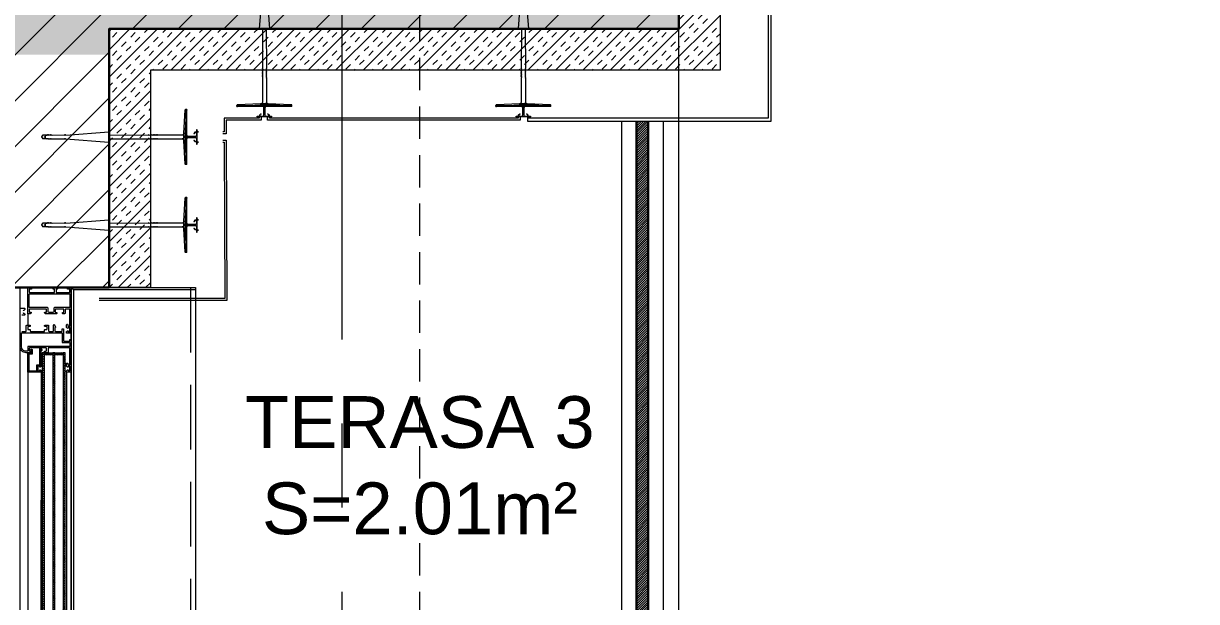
# Model space of a CAD drawing. Header units: centimetres. Extents: x 92587 to 105438, y -55119 to -48334.
# Drawn here: x 96687.6 to 96914.1, y -53243 to -53131.3 of the extents above; entities that cross this region are included whole.
import ezdxf

# ---------------------------------------------------------------- set-up
doc = ezdxf.new("R2010")
doc.units = ezdxf.units.CM
doc.header["$LTSCALE"] = 50
doc.header["$MEASUREMENT"] = 0
for name, pattern in [('AUSGEZOGEN', [0]), ('AXES', [2, 1.25, -0.25, 0.25, -0.25]), ('CACHE', [0.375, 0.25, -0.125]), ('CORNER', [20, 0, -20])]:
    doc.linetypes.add(name, pattern=pattern)
doc.layers.get('0').update_dxf_attribs({"color": 8})
for name, color, linetype in [('AXES', 10, 'AXES'), ('BORD', 5, 'Continuous'), ('TALUS', 2, 'Continuous')]:
    doc.layers.add(name, color=color, linetype=linetype)
for name, color, linetype, lineweight in [('BETON CACHE', 4, 'CACHE', 5), ('CONSOLE ISOL.', 214, 'Continuous', 15), ('ISOLATION', 252, 'Continuous', 0), ('MACONNERIE COUPE', 7, 'Continuous', 30), ('MACONNERIE HACHURE', 253, 'Continuous', 13), ('WD_Corner', 154, 'Continuous', 5), ('WD_Dowel', 154, 'Continuous', 5), ('WD_Text_Legende', 154, 'AUSGEZOGEN', 5), ('WINDOWS', 21, 'Continuous', 5)]:
    doc.layers.add(name, color=color, linetype=linetype, lineweight=lineweight)
doc.layers.add('DEMOL', color=7, linetype='Continuous', lineweight=60, true_color=0xa87e00)
doc.layers.add('HYPALON', color=7, linetype='Continuous', true_color=0xffaa00)
doc.layers.add('WD_Assist1', color=6, linetype='CORNER', lineweight=0, plot=False)
doc.styles.add('RS_TEXT_1.50', font='arial.ttf', dxfattribs={"height": 12.5})

# ---------------------------------------------------------------- blocks, each defined once
blk = doc.blocks.new('A$C1cd8c289')
at = {"layer": 'AXES', "lineweight": 5, "ltscale": 1.3}
blk.add_line((2040, -4150), (2040, -1058.41), dxfattribs=at)
blk = doc.blocks.new('DRITARE POS 3')
at = {"layer": 'WINDOWS'}
h = blk.add_hatch(dxfattribs=at)
h.set_pattern_fill('ANSI31', color=140, scale=2.5, angle=450)
h.set_pattern_definition([(135, (-46708.9128, -43842.58123), (-0.2209708691, -0.2209708691), [])])
h.paths.add_polyline_path([(-8.71, -90.15), (-8.71, -147.54), (-8.31, -147.54), (-8.31, -90.15)])
h.paths.add_polyline_path([(-6.71, -90.15), (-6.71, -147.54), (-6.31, -147.54), (-6.31, -90.15)])
h.paths.add_polyline_path([(-4.71, -90.15), (-4.71, -147.53), (-4.31, -147.53), (-4.31, -90.15)])
at = {"layer": 'WINDOWS', "transparency": 33554559}
h = blk.add_hatch(dxfattribs=at)
h.set_pattern_fill('ANSI31', color=140, angle=450)
h.set_pattern_definition([(135, (-46708.90849, -43859.58123), (-0.08838834765, -0.08838834765), [])])
h.paths.add_polyline_path([(-6.71, -147.54), (-8.31, -147.54), (-8.31, -147.14), (-6.71, -147.14)])
h.paths.add_polyline_path([(-4.71, -147.54), (-6.31, -147.54), (-6.31, -147.14), (-4.71, -147.14)])
h.paths.add_polyline_path([(-6.71, -90.55), (-8.31, -90.55), (-8.31, -90.15), (-6.71, -90.15)])
h.paths.add_polyline_path([(-4.71, -90.55), (-6.31, -90.55), (-6.31, -90.15), (-4.71, -90.15)])
h = blk.add_hatch(dxfattribs=at)
h.set_pattern_fill('ANSI31', color=256, angle=450)
h.set_pattern_definition([(135, (-46708.71279, -43842.58135), (-0.08838834765, -0.08838834765), [])])
h.paths.add_polyline_path([(-1.72, -147.16, -0.414214), (-1.81, -147.25), (-2.28, -147.25, 0.414214), (-2.37, -147.34), (-2.37, -148.08, 1.835735), (-2.15, -147.94), (-2.15, -147.47), (-1.74, -147.47), (-1.5, -147.53), (-1.5, -143.85, 0.414214), (-1.55, -143.8), (-4.06, -143.8, 0.414214), (-4.12, -143.85), (-4.12, -144.06, 0.250765), (-4.09, -144.1), (-3.92, -144.24, 0.599022), (-3.84, -144.19), (-3.84, -144.06), (-3.46, -144.06), (-3.46, -144.92), (-3.84, -144.92), (-3.84, -144.79, 0.649779), (-3.93, -144.74), (-4.1, -144.88, 0.212283), (-4.12, -144.92), (-4.12, -145.12, 0.414214), (-4.06, -145.18), (-4.02, -145.18), (-4.02, -147.92), (-4.15, -147.92, 0.603122), (-4.23, -148.07), (-3.99, -148.42, 0.737396), (-3.82, -148.37), (-3.82, -145.18), (-3.31, -145.18, 0.414214), (-3.22, -145.08), (-3.22, -144.02), (-1.81, -144.02, -0.414214), (-1.72, -144.11)])
at = {"layer": 'WINDOWS', "color": 165, "linetype": 'CACHE'}
blk.add_line((-32.9, -160.11), (-32.9, 0), dxfattribs=at)
at = {"layer": 'WINDOWS'}
for p, q in [((-9.89, -143.83), (-9.89, -93.83)), ((-9, -143.85), (-9, -93.83)), ((-4.11, -93.84), (-4.12, -143.85)), ((-1.5, -143.85), (-1.49, -93.84)), ((-9.9, -151.38), (-9.9, -150)), ((-1.5, -155.12), (-1.5, -152.86))]:
    blk.add_line(p, q, dxfattribs=at)
at = {"layer": 'WINDOWS', "color": 165}
for points in [[(-9.9, 0), (-9.9, -160.11), (-33.9, -160.11), (-33.9, 0)], [(-10.3, -159.71), (-10.3, -0.4), (-9.9, 0), (-9.9, -160.11)], [(-9.9, -160.11), (-33.9, -160.11), (-33.9, -159.71), (-10.3, -159.71)]]:
    blk.add_lwpolyline(points, close=True, dxfattribs=at)
at = {"layer": 'WINDOWS'}
for points in [[(-9.9, -160.11), (-9.9, 0), (0, 0), (0, -160.11)], [(-1.78, -158.84), (-1.83, -158.9), (-9.56, -158.9), (-9.62, -158.84), (-9.62, -156.3), (-9.56, -156.25), (-6.63, -156.25), (-6.54, -156.15), (-6.54, -155.41), (-6.44, -155.31), (-5.51, -155.31), (-5.42, -155.41), (-5.42, -156.15), (-5.32, -156.25), (-1.83, -156.25), (-1.78, -156.3)]]:
    blk.add_lwpolyline(points, close=True, dxfattribs=at)
at = {"layer": 'WINDOWS', "color": 140}
for points in [[(-8.71, -90.15), (-8.71, -147.54), (-8.31, -147.54), (-8.31, -90.15)], [(-6.71, -90.15), (-6.71, -147.54), (-6.31, -147.54), (-6.31, -90.15)], [(-4.71, -90.15), (-4.71, -147.53), (-4.31, -147.53), (-4.31, -90.15)], [(-6.71, -147.54), (-8.31, -147.54), (-8.31, -147.14), (-6.71, -147.14)], [(-4.71, -147.54), (-6.31, -147.54), (-6.31, -147.14), (-4.71, -147.14)]]:
    blk.add_lwpolyline(points, close=True, dxfattribs=at)
at = {"layer": 'WINDOWS'}
for points in [[(-0.06, -156.15), (-0.84, -156.15, -0.414214), (-0.9, -156.1), (-0.9, -155.89, -0.250765), (-0.88, -155.85), (-0.71, -155.72, -0.599022), (-0.62, -155.76)], [(-0.62, -155.16, -0.599022), (-0.71, -155.21), (-0.88, -155.08, -0.250765), (-0.9, -155.03), (-0.9, -154.83, -0.414214), (-0.84, -154.77), (-0.34, -154.77, 0.414214)], [(-0.38, -151.67), (-1.12, -151.67, 0.414214), (-1.22, -151.77), (-1.22, -152.79, -0.414214), (-1.31, -152.89), (-1.87, -152.89, -0.414214), (-1.96, -152.79), (-1.96, -152.66, -0.414214), (-1.91, -152.61), (-1.55, -152.61, 0.414214), (-1.5, -152.55), (-1.5, -152.1, 0.414214), (-1.55, -152.05), (-1.91, -152.05, -0.414214), (-1.96, -151.99), (-1.96, -151.73, 0.414214), (-2.02, -151.67), (-4.71, -151.67, 0.414214), (-4.76, -151.73), (-4.76, -151.99, -0.414214), (-4.82, -152.05), (-5.17, -152.05, 0.414214), (-5.23, -152.1), (-5.23, -152.55, 0.414214), (-5.17, -152.61), (-4.82, -152.61, -0.414214), (-4.76, -152.66), (-4.76, -152.79, -0.414214), (-4.86, -152.89), (-5.42, -152.89, -0.414214), (-5.51, -152.79), (-5.51, -151.77, 0.414214), (-5.6, -151.67), (-6.39, -151.67, 0.414214), (-6.48, -151.77), (-6.48, -152.89, -0.809546), (-6.66, -152.93), (-6.85, -152.5, -0.543142), (-6.8, -152.42, 0.414214), (-6.74, -152.36), (-6.74, -151.77, 0.414214), (-6.84, -151.67), (-8.07, -151.67, 0.414214), (-8.12, -151.73), (-8.12, -152.08, -0.414214), (-8.18, -152.14), (-8.35, -152.14, -0.414214), (-8.4, -152.08), (-8.4, -149.86, 0.414214), (-8.5, -149.77), (-9.56, -149.77, 0.414214), (-9.62, -149.83), (-9.62, -150.03, -0.414214), (-9.67, -150.09), (-9.84, -150.09, -0.414214), (-9.9, -150.03), (-9.9, -143.85, -0.414214), (-9.84, -143.8), (-9.06, -143.8, -0.414214), (-9, -143.85), (-9, -144.06, -0.250765), (-9.03, -144.1), (-9.19, -144.24, -0.599022), (-9.28, -144.19), (-9.28, -144.1, 0.414214), (-9.34, -144.04), (-9.6, -144.04, 0.414214), (-9.65, -144.1), (-9.65, -144.88, 0.414214), (-9.6, -144.94), (-9.34, -144.94, 0.414214), (-9.28, -144.88), (-9.28, -144.79, -0.599022), (-9.19, -144.74), (-9.03, -144.87, -0.250765), (-9, -144.92), (-9, -145.5, -0.414214), (-9.06, -145.55), (-9.15, -145.55, -0.414214), (-9.21, -145.5), (-9.21, -145.23, 0.414214), (-9.26, -145.18), (-9.56, -145.18, 0.414214), (-9.62, -145.23), (-9.62, -148.41, 0.414214), (-9.56, -148.46), (-5.47, -148.46, 0.414214), (-5.42, -148.41), (-5.42, -147.59, -0.414214), (-5.36, -147.53), (-4.97, -147.53, -0.198912), (-4.93, -147.55), (-4.78, -147.7, -0.198912), (-4.76, -147.74), (-4.76, -147.81, -0.414214), (-4.82, -147.87), (-5.04, -147.87, 0.414214), (-5.14, -147.96), (-5.14, -148.37, 0.414214), (-5.04, -148.46), (-1.87, -148.46, 0.414214), (-1.78, -148.37), (-1.78, -147.96, 0.414214), (-1.87, -147.87), (-2.09, -147.87, -0.414214), (-2.15, -147.81), (-2.15, -147.74, -0.198912), (-2.13, -147.7), (-1.98, -147.55, -0.198912), (-1.94, -147.53), (-1.22, -147.53, -0.414214), (0, -148.74)]]:
    blk.add_lwpolyline(points, format="xyb", dxfattribs=at)
for points in [[(-1.74, -147.47), (-2.09, -147.47, 0.414214), (-2.15, -147.53), (-2.15, -147.9, 0.247394), (-2.13, -147.95, -1.657435), (-2.37, -148.08), (-2.37, -147.34, -0.414214), (-2.28, -147.25), (-1.81, -147.25, 0.414214), (-1.72, -147.16), (-1.72, -144.11, 0.414214), (-1.81, -144.02), (-3.16, -144.02, 0.414214), (-3.22, -144.08), (-3.22, -145.08, -0.414214), (-3.31, -145.18), (-3.76, -145.18, 0.414214), (-3.82, -145.23), (-3.82, -148.37, -0.737396), (-3.99, -148.42), (-4.23, -148.07, -0.603122), (-4.15, -147.92), (-4.08, -147.92, 0.414214), (-4.02, -147.87), (-4.02, -145.18), (-4.06, -145.18, -0.414214), (-4.12, -145.12), (-4.12, -144.92, -0.250765), (-4.09, -144.87), (-3.92, -144.74, -0.599022), (-3.84, -144.79), (-3.84, -144.86, 0.414214), (-3.78, -144.92), (-3.52, -144.92, 0.414214), (-3.46, -144.86), (-3.46, -144.11, 0.414214), (-3.52, -144.06), (-3.78, -144.06, 0.414214), (-3.84, -144.11), (-3.84, -144.19, -0.599022), (-3.92, -144.24), (-4.09, -144.1, -0.250765), (-4.12, -144.06), (-4.12, -143.85, -0.414214), (-4.06, -143.8), (-1.55, -143.8, -0.414214), (-1.5, -143.85), (-1.5, -147.47), (-1.5, -147.53), (-1.74, -147.53)], [(-1.5, -147.9, -0.414214), (-1.4, -147.81), (-1.18, -147.81), (-1.18, -147.81, -0.414214), (-0.28, -148.74), (-0.28, -151.34, -0.414214), (-0.34, -151.39), (-8.07, -151.39, -0.414214), (-8.12, -151.34), (-8.12, -149.58, 0.414214), (-8.22, -149.49), (-9.52, -149.49, -0.414214), (-9.62, -149.4), (-9.62, -148.84, -0.414214), (-9.52, -148.74), (-1.59, -148.74, 0.414214), (-1.5, -148.65)], [(-7.08, -155.11), (-7.02, -155.05, -0.198912), (-6.98, -155.03), (-4.97, -155.03, -0.198912), (-4.93, -155.05), (-4.78, -155.2, -0.198912), (-4.76, -155.24), (-4.76, -155.31, -0.414214), (-4.82, -155.37), (-5.01, -155.37, 0.340481), (-5.14, -155.46), (-5.14, -155.87, 0.414214), (-5.04, -155.97), (-1.87, -155.97, 0.414214), (-1.78, -155.87), (-1.78, -155.46, 0.414214), (-1.87, -155.37), (-2.09, -155.37, -0.414214), (-2.15, -155.31), (-2.15, -155.24, -0.198912), (-2.13, -155.2), (-1.98, -155.05, -0.198912), (-1.94, -155.03), (-1.55, -155.03, -0.414214), (-1.5, -155.09), (-1.5, -160.06, -0.414214), (-1.55, -160.11), (-2.13, -160.11, -0.322823), (-2.19, -160.07), (-2.24, -159.91, -0.511918), (-2.19, -159.83), (-1.87, -159.83, 0.414214), (-1.78, -159.74), (-1.78, -159.27, 0.414214), (-1.87, -159.18), (-6.57, -159.18, 0.414214), (-6.67, -159.27), (-6.67, -159.74, 0.414214), (-6.57, -159.83), (-6.44, -159.83, -0.511918), (-6.39, -159.91), (-6.45, -160.07, -0.322823), (-6.5, -160.11), (-7.12, -160.11, -0.322823), (-7.17, -160.07), (-7.23, -159.91, -0.511918), (-7.17, -159.83), (-7.04, -159.83, 0.414214), (-6.95, -159.74), (-6.95, -159.27, 0.414214), (-7.04, -159.18), (-9.52, -159.18, 0.414214), (-9.62, -159.27), (-9.62, -159.74, 0.414214), (-9.52, -159.83), (-9.21, -159.83, -0.511918), (-9.15, -159.91), (-9.21, -160.07, -0.322823), (-9.26, -160.11), (-9.84, -160.11, -0.414214), (-9.9, -160.06), (-9.9, -151.36, -0.414214), (-9.84, -151.3), (-9.06, -151.3, -0.414214), (-9, -151.36), (-9, -151.6, -0.250765), (-9.03, -151.65), (-9.19, -151.76, -0.599022), (-9.28, -151.71), (-9.28, -151.6, 0.414214), (-9.34, -151.54), (-9.6, -151.54, 0.414214), (-9.65, -151.6), (-9.65, -152.38, 0.414214), (-9.6, -152.44), (-9.34, -152.44, 0.414214), (-9.28, -152.38), (-9.28, -152.31, -0.599022), (-9.19, -152.26), (-9.03, -152.37, -0.250765), (-9, -152.42), (-9, -152.95, -1), (-9.21, -152.95), (-9.21, -152.74, 0.414214), (-9.26, -152.68), (-9.56, -152.68, 0.414214), (-9.62, -152.74), (-9.62, -155.91, 0.414214), (-9.56, -155.97), (-8.83, -155.97, 0.414214), (-8.74, -155.87), (-8.74, -155.22, -0.414214), (-8.55, -155.03), (-8.3, -155.03, -0.198912), (-8.26, -155.05), (-8.2, -155.11, -0.198912), (-8.18, -155.15), (-8.18, -155.26, -0.414214), (-8.24, -155.31), (-8.4, -155.31, 0.414214), (-8.46, -155.37), (-8.46, -155.87, 0.414214), (-8.37, -155.97), (-6.91, -155.97, 0.414214), (-6.82, -155.87), (-6.82, -155.37, 0.414214), (-6.87, -155.31), (-7.04, -155.31, -0.414214), (-7.1, -155.26), (-7.1, -155.15, -0.198912)]]:
    blk.add_lwpolyline(points, format="xyb", close=True, dxfattribs=at)
blk = doc.blocks.new('ankeri')
at = {"layer": 'WD_Assist1'}
for p, q in [((-2.32, 5.2), (-2.54, 0.59)), ((-2.22, 5.3), (-2.32, 5.2)), ((-2, 5.3), (-2.22, 5.3)), ((-2, -5.3), (-2, 5.3)), ((-29.75, 0.39), (-30, 0)), ((-30, 0), (-29.75, -0.39)), ((-2.76, 0.39), (-29.75, 0.39)), ((-2.54, 0.59), (-2.76, 0.39)), ((-29.75, -0.39), (-2.76, -0.39)), ((-2.76, -0.39), (-2.54, -0.59)), ((-2.54, -0.59), (-2.32, -5.2)), ((-2.32, -5.2), (-2.22, -5.3)), ((-2.22, -5.3), (-2, -5.3))]:
    blk.add_line(p, q, dxfattribs=at)
at = {"layer": 'WD_Corner', "lineweight": 5}
blk.add_lwpolyline([(-2, 0.1), (-1.85, 0.1, -1), (-1.75, 0.1), (-0.25, 0.1, 0.185242), (-0.1, 0.55), (-0.1, 0.72), (-0.15, 0.73), (-0.15, 0.74), (-0.1, 0.75), (-0.1, 0.85), (-0.3, 0.85), (-0.3, 0.8), (-0.32, 0.8), (-0.33, 0.85), (-0.38, 0.85), (-0.5, 0.73), (-0.47, 0.68), (-0.48, 0.68), (-0.53, 0.7), (-0.54, 0.69), (-0.51, 0.65), (-0.54, 0.62), (-0.61, 0.69), (-0.4, 0.9), (-0.1, 0.9), (-0.1, 1.4), (0, 1.4), (0.05, 1.2), (0, 1.2), (0.05, 1.1), (0, 1.1), (0.25, 1), (0, 1), (0, -1), (0.25, -1), (0, -1.1), (0.05, -1.1), (0, -1.2), (0.05, -1.2), (0, -1.4), (-0.1, -1.4), (-0.1, -0.9), (-0.4, -0.9), (-0.61, -0.69), (-0.54, -0.62), (-0.51, -0.65), (-0.54, -0.69), (-0.53, -0.7), (-0.48, -0.68), (-0.47, -0.68), (-0.5, -0.73), (-0.38, -0.85), (-0.33, -0.85), (-0.32, -0.8), (-0.3, -0.8), (-0.3, -0.85), (-0.1, -0.85), (-0.1, -0.75), (-0.15, -0.74), (-0.15, -0.73), (-0.1, -0.72), (-0.1, -0.55, 0.185242), (-0.25, -0.1), (-1.75, -0.1, -1), (-1.85, -0.1), (-2, -0.1)], format="xyb", close=True, dxfattribs=at)
at = {"layer": 'WD_Dowel'}
for p, q in [((-2.32, 5.2), (-2.54, 0.74)), ((-2, 5.3), (-2.22, 5.3)), ((-2.11, 5.3), (-2.11, -5.3)), ((-2, 5.3), (-2, -5.3)), ((-2.11, 2.94), (-2.32, 2.94)), ((-2.32, 2.94), (-2.32, 0.74)), ((-29.75, 0.39), (-30, 0)), ((-30, 0), (-29.75, -0.39)), ((-28.88, 0.39), (-29.75, 0.39)), ((-29.47, 0.05), (-29.25, 0.09)), ((-29.47, 0.05), (-29.47, -0.05)), ((-29.25, 0.29), (-29.04, 0.37)), ((-29.25, 0.29), (-29.25, -0.29)), ((-28.88, 0.39), (-29.04, 0.34)), ((-29.04, 0.34), (-29.04, 0.37)), ((-28.82, 0.39), (-28.88, 0.39)), ((-28.82, 0.39), (-28.82, 0.34)), ((-28.82, 0.34), (-28.66, 0.39)), ((-28.61, 0.39), (-28.66, 0.39)), ((-28.61, 0.39), (-28.66, 0.39)), ((-28.61, 0.39), (-28.61, 0.34)), ((-28.61, 0.34), (-28.44, 0.39)), ((-28.39, 0.39), (-28.44, 0.39)), ((-28.39, 0.39), (-28.39, 0.34)), ((-28.39, 0.34), (-28.23, 0.39)), ((-28.17, 0.39), (-28.23, 0.39)), ((-28.17, 0.39), (-28.17, 0.34)), ((-28.17, 0.34), (-28.01, 0.39)), ((-27.96, 0.39), (-28.01, 0.39)), ((-27.96, 0.39), (-27.96, 0.34)), ((-27.96, 0.34), (-25.61, 0.39)), ((-25.56, 0.39), (-25.61, 0.39)), ((-25.56, 0.39), (-25.56, 0.34)), ((-25.56, 0.34), (-25.4, 0.39)), ((-25.34, 0.39), (-25.4, 0.39)), ((-25.34, 0.34), (-17.05, 0.99)), ((-25.34, 0.39), (-25.34, 0.34)), ((-17, 0.99), (-17.05, 0.99)), ((-17, 0.99), (-17, 0.34)), ((-17, 0.34), (-9.36, 0.39)), ((-9.3, 0.39), (-9.36, 0.39)), ((-9.3, 0.39), (-9.3, 0.34)), ((-9.3, 0.34), (-9.14, 0.39)), ((-9.09, 0.39), (-9.14, 0.39)), ((-9.09, 0.39), (-9.09, 0.34)), ((-9.09, 0.34), (-8.93, 0.39)), ((-8.87, 0.39), (-8.93, 0.39)), ((-8.87, 0.39), (-8.87, 0.34)), ((-8.87, 0.34), (-8.71, 0.39)), ((-8.66, 0.39), (-8.71, 0.39)), ((-8.66, 0.39), (-8.66, 0.34)), ((-8.66, 0.34), (-8.5, 0.39)), ((-8.44, 0.39), (-8.5, 0.39)), ((-8.44, 0.39), (-8.44, 0.34)), ((-8.44, 0.34), (-8.28, 0.39)), ((-8.23, 0.39), (-8.28, 0.39)), ((-8.23, 0.39), (-8.23, 0.34)), ((-8.23, 0.34), (-8.06, 0.39)), ((-8.01, 0.39), (-8.06, 0.39)), ((-8.01, 0.39), (-8.01, 0.34)), ((-8.01, 0.34), (-7.85, 0.39)), ((-7.79, 0.39), (-7.85, 0.39)), ((-7.79, 0.39), (-7.79, 0.34)), ((-7.79, 0.34), (-7.63, 0.39)), ((-7.58, 0.39), (-7.63, 0.39)), ((-7.58, 0.39), (-7.58, 0.34)), ((-7.58, 0.34), (-7.42, 0.39)), ((-7.42, 0.39), (-2.76, 0.39)), ((-2.54, 0.74), (-2.54, -0.74)), ((-2.54, 0.74), (-2.11, 0.74)), ((-2.11, 0.1), (-2.54, 0.1)), ((-2.32, 0.1), (-2.32, 0.74)), ((-29.75, -0.39), (-28.88, -0.39)), ((-29.25, -0.1), (-29.47, -0.05)), ((-29.25, -0.29), (-29.04, -0.37)), ((-29.04, -0.37), (-29.04, -0.34)), ((-29.04, -0.34), (-28.88, -0.39)), ((-28.82, -0.39), (-28.88, -0.39)), ((-28.82, -0.39), (-28.82, -0.34)), ((-28.82, -0.34), (-28.66, -0.39)), ((-28.61, -0.39), (-28.66, -0.39)), ((-28.61, -0.39), (-28.61, -0.34)), ((-28.61, -0.34), (-28.44, -0.39)), ((-28.39, -0.39), (-28.44, -0.39)), ((-28.39, -0.39), (-28.39, -0.34)), ((-28.39, -0.34), (-28.23, -0.39)), ((-28.17, -0.39), (-28.23, -0.39)), ((-28.17, -0.39), (-28.17, -0.34)), ((-28.17, -0.34), (-28.01, -0.39)), ((-27.96, -0.39), (-28.01, -0.39)), ((-27.96, -0.39), (-27.96, -0.34)), ((-27.96, -0.34), (-25.61, -0.39)), ((-25.56, -0.39), (-25.61, -0.39)), ((-25.56, -0.39), (-25.56, -0.34)), ((-25.56, -0.34), (-25.4, -0.39)), ((-25.34, -0.39), (-25.4, -0.39)), ((-25.34, -0.39), (-25.34, -0.34)), ((-25.34, -0.34), (-17.05, -0.99)), ((-17, -0.99), (-17.05, -0.99)), ((-17, -0.99), (-17, -0.34)), ((-17, -0.34), (-9.36, -0.39)), ((-9.3, -0.39), (-9.36, -0.39)), ((-9.3, -0.39), (-9.3, -0.34)), ((-9.3, -0.34), (-9.14, -0.39)), ((-9.09, -0.39), (-9.14, -0.39)), ((-9.09, -0.39), (-9.09, -0.34)), ((-9.09, -0.34), (-8.93, -0.39)), ((-8.87, -0.39), (-8.93, -0.39)), ((-8.87, -0.39), (-8.87, -0.34)), ((-8.87, -0.34), (-8.71, -0.39)), ((-8.66, -0.39), (-8.71, -0.39)), ((-8.66, -0.39), (-8.66, -0.34)), ((-8.66, -0.34), (-8.5, -0.39)), ((-8.44, -0.39), (-8.5, -0.39)), ((-8.44, -0.39), (-8.44, -0.34)), ((-8.44, -0.34), (-8.28, -0.39)), ((-8.23, -0.39), (-8.28, -0.39)), ((-8.23, -0.39), (-8.23, -0.34)), ((-8.23, -0.34), (-8.06, -0.39)), ((-8.01, -0.39), (-8.06, -0.39)), ((-8.01, -0.39), (-8.01, -0.34)), ((-8.01, -0.34), (-7.85, -0.39)), ((-7.79, -0.39), (-7.85, -0.39)), ((-7.79, -0.39), (-7.79, -0.34)), ((-7.79, -0.34), (-7.63, -0.39)), ((-7.58, -0.39), (-7.63, -0.39)), ((-7.58, -0.39), (-7.58, -0.34)), ((-7.58, -0.34), (-7.42, -0.39)), ((-7.42, -0.39), (-2.76, -0.39)), ((-2.11, -0.1), (-2.54, -0.1)), ((-2.54, -0.74), (-2.11, -0.74)), ((-2.54, -0.74), (-2.32, -5.2)), ((-2.32, -0.74), (-2.32, -0.1)), ((-2.22, -2.94), (-2.32, -0.74)), ((-2.11, -2.94), (-2.22, -2.94)), ((-2, -5.3), (-2.22, -5.3))]:
    blk.add_line(p, q, dxfattribs=at)
for centre, major_axis, start_param, end_param in [((-2.22, 5.2), (0.108, 0), 1.570796, 3.141593), ((-2.76, 0.59), (0.216, 0), -1.570795, 0), ((-2.76, -0.59), (-0.216, 0), 3.141593, 4.712389), ((-2.22, -5.2), (0.108, 0), 3.141593, 4.712389)]:
    blk.add_ellipse(centre, major_axis=major_axis, ratio=0.909091, start_param=start_param, end_param=end_param, dxfattribs=at)

msp = doc.modelspace()

# ---------------------------------------------------------------- hatches: boundary and pattern name
at = {"layer": 'ISOLATION', "transparency": 33554687}
h = msp.add_hatch(dxfattribs=at)
h.set_pattern_fill('INSUL', color=256, scale=10, angle=45)
h.set_pattern_definition([(45, (95325.019, -52616.9036), (-2.65165, 2.65165), []), (45, (95324.1353, -52616.0197), (-2.65165, 2.65165), [1.25, -1.25]), (45, (95323.2514, -52615.136), (-2.65165, 2.65165), [1.25, -1.25])])
h.paths.add_polyline_path([(96822.11, -53104.36), (96822.11, -53140.36), (96712.11, -53140.36), (96712.11, -53182.36), (96704.11, -53182.36), (96704.11, -53132.36), (96814.11, -53132.36), (96814.11, -53112.36), (96704.11, -53112.36), (96704.11, -53062.36), (96712.11, -53062.36), (96712.11, -53104.36)])
at = {"layer": 'MACONNERIE HACHURE'}
h = msp.add_hatch(dxfattribs=at)
h.set_pattern_fill('ANSI31', color=256, scale=50, style=0)
h.set_pattern_definition([(45, (845.911, 6550.742), (-4.41941738, 4.41941738), [])])
h.paths.add_polyline_path([(96464.11, -53567.36), (96464.11, -53736.36), (96392.11, -53736.36), (96392.11, -53757.36), (96414.11, -53757.36), (96414.11, -53762.36), (96234.11, -53762.36), (96234.11, -53750.36), (96284.11, -53750.36), (96284.11, -53577.36), (96306.11, -53577.36), (96306.11, -53589.36), (96296.11, -53589.36), (96296.11, -53750.36), (96387.11, -53750.36), (96387.11, -53731.36), (96444.11, -53731.36), (96444.11, -53589.36), (96388.11, -53589.36), (96388.11, -53577.36), (96452.11, -53577.36), (96452.11, -53567.36)])
h.paths.add_polyline_path([(95894.28, -52902.36), (95944.11, -52902.36), (95944.11, -52942.36), (95894.28, -52942.36)])
h.paths.add_polyline_path([(95734.11, -52902.36), (95774.11, -52902.36), (95774.11, -52942.36), (95734.11, -52942.36)])
h.paths.add_polyline_path([(95874.11, -52547.36), (95964.11, -52547.36), (95964.11, -52607.36), (96117.11, -52607.36), (96117.11, -52547.36), (96129.11, -52547.36), (96129.11, -52667.36), (96109.11, -52667.36), (96109.11, -52632.36), (95944.11, -52632.36), (95944.11, -52583.36), (95874.11, -52583.36), (95874.11, -52632.36), (95839.11, -52632.36), (95839.11, -52612.36), (95849.11, -52612.36), (95849.11, -52562.36), (95874.11, -52562.36), (95874.11, -52578.36), (95944.11, -52578.36), (95944.11, -52552.36), (95874.11, -52552.36)])
h.paths.add_polyline_path([(96444.11, -54162.36), (96344.11, -54162.36), (96344.11, -54187.36), (96444.11, -54187.36)])
h.paths.add_polyline_path([(96679.11, -52154.25), (96704.11, -52154.25), (96704.11, -52107.36), (96679.11, -52107.36)])
h.paths.add_polyline_path([(96679.11, -54052.36), (96704.11, -54052.36), (96704.11, -54072.36), (96679.11, -54072.36)])
h.paths.add_polyline_path([(95996.61, -52902.36), (95979.11, -52902.36), (95979.11, -52922.36), (95996.61, -52922.36)])
h.paths.add_polyline_path([(96319.11, -52789.36), (96329.11, -52789.36), (96329.11, -52777.36), (96289.11, -52777.36), (96289.11, -52789.36), (96299.11, -52789.36), (96299.11, -53107.36), (96129.11, -53107.36), (96129.11, -52789.36), (96207.12, -52789.36), (96207.12, -52777.36), (96129.11, -52777.36), (96129.11, -52767.36), (96109.11, -52767.36), (96109.11, -52902.36), (96096.61, -52902.36), (96096.61, -52922.36), (96109.11, -52922.36), (96109.11, -53137.36), (96130.11, -53137.36), (96130.11, -53467.36), (96228.12, -53467.36), (96228.12, -53455.36), (96150.11, -53455.36), (96150.11, -53137.36), (96320.11, -53137.36), (96320.11, -53455.36), (96310.11, -53455.36), (96310.11, -53467.36), (96350.11, -53467.36), (96350.11, -53455.36), (96340.11, -53455.36), (96340.11, -53137.36), (96679.11, -53137.36), (96679.11, -53182.36), (96704.11, -53182.36), (96704.11, -53132.36), (96814.11, -53132.36), (96814.11, -53112.36), (96704.11, -53112.36), (96704.11, -53062.36), (96679.11, -53062.36), (96679.11, -53107.36), (96319.11, -53107.36)])
h.paths.add_polyline_path([(96487.11, -53762.36), (96487.11, -53742.36), (96789.11, -53742.36), (96789.11, -53677.36), (96814.11, -53677.36), (96814.11, -53767.36), (96704.11, -53767.36), (96704.11, -53782.36), (96679.11, -53782.36), (96679.11, -53762.36)])
h.paths.add_polyline_path([(96044.11, -53859.36), (96019.11, -53859.36), (96019.11, -53581.36), (95967.11, -53581.36), (95967.11, -53559.36), (95979.11, -53559.36), (95979.11, -53569.36), (96104.11, -53569.36), (96104.11, -53581.36), (96044.11, -53581.36)])
h.paths.add_polyline_path([(96019.11, -53932.36), (96019.11, -53952.36), (95969.11, -53952.36), (95969.11, -54072.36), (95944.11, -54072.36), (95944.11, -53957.36), (95926.61, -53957.36), (95926.61, -53932.36)])
h.paths.add_polyline_path([(96679.11, -54122.36), (96679.11, -54162.36), (96624.11, -54162.36), (96624.11, -54187.36), (96704.11, -54187.36), (96704.11, -54122.36)])
h.paths.add_polyline_path([(96104.11, -54162.36), (96164.11, -54162.36), (96164.11, -54187.36), (96079.11, -54187.36), (96079.11, -54122.36), (96079.11, -54122.36), (96079.11, -54072.36), (96104.11, -54072.36)])
h.paths.add_polyline_path([(96679.11, -52482.36), (96679.11, -52424.25), (96704.11, -52424.25), (96704.11, -52477.36), (96814.11, -52477.36), (96814.11, -52567.36), (96789.11, -52567.36), (96789.11, -52502.36), (96456.11, -52502.36), (96456.11, -52675.36), (96444.11, -52675.36), (96444.11, -52667.36), (96388.11, -52667.36), (96388.11, -52655.36), (96444.11, -52655.36), (96444.11, -52507.36), (96296.11, -52507.36), (96296.11, -52655.36), (96306.11, -52655.36), (96306.11, -52667.36), (96284.11, -52667.36), (96284.11, -52494.36), (96234.24, -52494.36), (96234.24, -52482.36)])
h.paths.add_polyline_path([(96444.11, -52809.36), (96444.11, -52789.36), (96421.11, -52789.36), (96421.11, -52777.36), (96444.11, -52777.36), (96444.11, -52767.36), (96456.11, -52767.36), (96456.11, -52797.36), (96679.11, -52797.36), (96679.11, -52809.36)], flags=17)
h.paths.add_polyline_path([(96464.11, -53447.36), (96679.11, -53447.36), (96679.11, -53435.36), (96452.11, -53435.36), (96452.11, -53455.36), (96442.11, -53455.36), (96442.11, -53467.36), (96452.11, -53467.36), (96452.11, -53475.36), (96464.11, -53475.36)])
h.paths.add_polyline_path([(95879.11, -53447.36), (95879.11, -53459.36), (95967.11, -53459.36), (95967.11, -53467.36), (95979.11, -53467.36), (95979.11, -53447.36)])
h.paths.add_polyline_path([(96789.11, -52797.36), (96814.11, -52797.36), (96814.11, -52747.36), (96789.11, -52747.36)])
h.paths.add_polyline_path([(96789.11, -53447.36), (96814.11, -53447.36), (96814.11, -53497.36), (96789.11, -53497.36)])
h.paths.add_polyline_path([(96679.11, -52847.36), (96704.11, -52847.36), (96704.11, -52902.25), (96679.11, -52902.25)], flags=17)
h.paths.add_polyline_path([(96679.11, -53397.36), (96704.11, -53397.36), (96704.11, -53342.47), (96679.11, -53342.47)], flags=17)
h.paths.add_polyline_path([(95533.94, -52902.36), (95484.11, -52902.36), (95484.11, -52942.36), (95533.94, -52942.36)])
h.paths.add_polyline_path([(95694.11, -52902.36), (95654.11, -52902.36), (95654.11, -52942.36), (95694.11, -52942.36)])
h.paths.add_polyline_path([(95849.11, -52082.36), (95829.11, -52082.36), (95829.11, -52057.36), (95849.11, -52057.36)])
h.paths.add_polyline_path([(96164.11, -52082.36), (96164.11, -52057.36), (95984.11, -52057.36), (95984.11, -52082.36)])
h.paths.add_polyline_path([(95554.11, -52547.36), (95464.11, -52547.36), (95464.11, -52607.36), (95311.11, -52607.36), (95311.11, -52547.36), (95299.11, -52547.36), (95299.11, -52667.36), (95319.11, -52667.36), (95319.11, -52632.36), (95484.11, -52632.36), (95484.11, -52583.36), (95554.11, -52583.36), (95554.11, -52632.36), (95739.11, -52632.36), (95739.11, -52612.36), (95579.11, -52612.36), (95579.11, -52562.36), (95554.11, -52562.36), (95554.11, -52578.36), (95484.11, -52578.36), (95484.11, -52552.36), (95554.11, -52552.36)])
h.paths.add_polyline_path([(94984.11, -54162.36), (95084.11, -54162.36), (95084.11, -54187.36), (94984.11, -54187.36)])
h.paths.add_polyline_path([(94749.11, -52154.25), (94724.11, -52154.25), (94724.11, -52107.36), (94749.11, -52107.36)])
h.paths.add_polyline_path([(94749.11, -54052.36), (94724.11, -54052.36), (94724.11, -54072.36), (94749.11, -54072.36)])
h.paths.add_polyline_path([(95431.61, -52902.36), (95449.11, -52902.36), (95449.11, -52922.36), (95431.61, -52922.36)])
h.paths.add_polyline_path([(95729.11, -53932.36), (95746.61, -53932.36), (95746.61, -53957.36), (95729.11, -53957.36), (95729.11, -54122.36), (95699.11, -54122.36), (95699.11, -53957.36), (95681.5, -53957.36), (95681.5, -53932.36), (95699.11, -53932.36), (95699.11, -53459.36), (95631.11, -53459.36), (95631.11, -53447.36), (95699.11, -53447.36), (95699.11, -53272.36), (95729.11, -53272.36), (95729.11, -53447.36), (95797.11, -53447.36), (95797.11, -53459.36), (95729.11, -53459.36)])
h.paths.add_polyline_path([(95109.11, -52789.36), (95099.11, -52789.36), (95099.11, -52777.36), (95139.11, -52777.36), (95139.11, -52789.36), (95129.11, -52789.36), (95129.11, -53107.36), (95299.11, -53107.36), (95299.11, -52789.36), (95221.1, -52789.36), (95221.1, -52777.36), (95299.11, -52777.36), (95299.11, -52767.36), (95319.11, -52767.36), (95319.11, -52902.36), (95331.61, -52902.36), (95331.61, -52922.36), (95319.11, -52922.36), (95319.11, -53137.36), (95298.11, -53137.36), (95298.11, -53467.36), (95200.1, -53467.36), (95200.1, -53455.36), (95278.11, -53455.36), (95278.11, -53137.36), (95108.11, -53137.36), (95108.11, -53455.36), (95118.11, -53455.36), (95118.11, -53467.36), (95078.11, -53467.36), (95078.11, -53455.36), (95088.11, -53455.36), (95088.11, -53137.36), (94749.11, -53137.36), (94749.11, -53182.36), (94724.11, -53182.36), (94724.11, -53132.36), (94614.11, -53132.36), (94614.11, -53112.36), (94724.11, -53112.36), (94724.11, -53062.36), (94749.11, -53062.36), (94749.11, -53107.36), (95109.11, -53107.36)])
h.paths.add_polyline_path([(94964.11, -53736.36), (95036.11, -53736.36), (95036.11, -53757.36), (95014.11, -53757.36), (95014.11, -53762.36), (95194.11, -53762.36), (95194.11, -53750.36), (95144.11, -53750.36), (95144.11, -53577.36), (95122.11, -53577.36), (95122.11, -53589.36), (95132.11, -53589.36), (95132.11, -53750.36), (95041.11, -53750.36), (95041.11, -53731.36), (94984.11, -53731.36), (94984.11, -53589.36), (95040.11, -53589.36), (95040.11, -53577.36), (94976.11, -53577.36), (94976.11, -53567.36), (94964.11, -53567.36)])
h.paths.add_polyline_path([(94941.11, -53762.36), (94941.11, -53742.36), (94639.11, -53742.36), (94639.11, -53677.36), (94614.11, -53677.36), (94614.11, -53767.36), (94724.11, -53767.36), (94724.11, -53782.36), (94749.11, -53782.36), (94749.11, -53762.36)])
h.paths.add_polyline_path([(95384.11, -53859.36), (95409.11, -53859.36), (95409.11, -53581.36), (95461.11, -53581.36), (95461.11, -53559.36), (95449.11, -53559.36), (95449.11, -53569.36), (95324.11, -53569.36), (95324.11, -53581.36), (95384.11, -53581.36)])
h.paths.add_polyline_path([(95409.11, -53932.36), (95409.11, -53952.36), (95459.11, -53952.36), (95459.11, -54072.36), (95484.11, -54072.36), (95484.11, -53957.36), (95501.61, -53957.36), (95501.61, -53932.36)])
h.paths.add_polyline_path([(94749.11, -54122.36), (94749.11, -54162.36), (94804.11, -54162.36), (94804.11, -54187.36), (94724.11, -54187.36), (94724.11, -54122.36)])
h.paths.add_polyline_path([(95324.11, -54162.36), (95264.11, -54162.36), (95264.11, -54187.36), (95349.11, -54187.36), (95349.11, -54122.36), (95349.11, -54122.36), (95349.11, -54072.36), (95324.11, -54072.36)])
h.paths.add_polyline_path([(96679.11, -52082.36), (96624.11, -52082.36), (96624.11, -52057.36), (96679.11, -52057.36)])
h.paths.add_polyline_path([(96444.11, -52082.36), (96444.11, -52057.36), (96344.11, -52057.36), (96344.11, -52082.36)])
h.paths.add_polyline_path([(95729.11, -52082.36), (95579.11, -52082.36), (95579.11, -52057.36), (95729.11, -52057.36)])
h.paths.add_polyline_path([(95444.11, -52082.36), (94749.11, -52082.36), (94749.11, -52057.36), (95444.11, -52057.36)])
h.paths.add_polyline_path([(94749.11, -52482.36), (94749.11, -52424.25), (94724.11, -52424.25), (94724.11, -52477.36), (94614.11, -52477.36), (94614.11, -52567.36), (94639.11, -52567.36), (94639.11, -52502.36), (94972.11, -52502.36), (94972.11, -52675.36), (94984.11, -52675.36), (94984.11, -52667.36), (95040.11, -52667.36), (95040.11, -52655.36), (94984.11, -52655.36), (94984.11, -52507.36), (95132.11, -52507.36), (95132.11, -52655.36), (95122.11, -52655.36), (95122.11, -52667.36), (95144.11, -52667.36), (95144.11, -52494.36), (95193.98, -52494.36), (95193.98, -52482.36)])
h.paths.add_polyline_path([(94984.11, -52809.36), (94984.11, -52789.36), (95007.11, -52789.36), (95007.11, -52777.36), (94984.11, -52777.36), (94984.11, -52767.36), (94972.11, -52767.36), (94972.11, -52797.36), (94749.11, -52797.36), (94749.11, -52809.36)], flags=17)
h.paths.add_polyline_path([(94964.11, -53447.36), (94749.11, -53447.36), (94749.11, -53435.36), (94976.11, -53435.36), (94976.11, -53455.36), (94986.11, -53455.36), (94986.11, -53467.36), (94976.11, -53467.36), (94976.11, -53475.36), (94964.11, -53475.36)])
h.paths.add_polyline_path([(95549.11, -53447.36), (95549.11, -53459.36), (95461.11, -53459.36), (95461.11, -53467.36), (95449.11, -53467.36), (95449.11, -53447.36)])
h.paths.add_polyline_path([(94639.11, -52797.36), (94614.11, -52797.36), (94614.11, -52747.36), (94639.11, -52747.36)])
h.paths.add_polyline_path([(94639.11, -53447.36), (94614.11, -53447.36), (94614.11, -53497.36), (94639.11, -53497.36)])
h.paths.add_polyline_path([(94749.11, -52847.36), (94724.11, -52847.36), (94724.11, -52902.25), (94749.11, -52902.25)], flags=17)
h.paths.add_polyline_path([(94749.11, -53397.36), (94724.11, -53397.36), (94724.11, -53342.47), (94749.11, -53342.47)], flags=17)
at = {"layer": 'TALUS', "ltscale": 0.5, "true_color": 0xf8991e, "transparency": 33554610}
h = msp.add_hatch(color=30, dxfattribs=at)
h.dxf.hatch_style = 1
h.paths.add_polyline_path([(95979.11, -52902.36), (96129.11, -52902.36), (96129.21, -53107.36), (96704.11, -53107.36), (96704.11, -53112.36), (96814.11, -53112.36), (96814.11, -53132.36), (96704.11, -53132.36), (96704.11, -53137.36), (96109.11, -53137.36), (96109.11, -52922.36), (95979.11, -52922.36)])
h.paths.add_polyline_path([(95449.11, -52902.36), (95299.11, -52902.36), (95299.01, -53107.36), (94724.11, -53107.36), (94724.11, -53112.36), (94614.11, -53112.36), (94614.11, -53132.36), (94724.11, -53132.36), (94724.11, -53137.36), (95319.11, -53137.36), (95319.11, -52922.36), (95449.11, -52922.36)])
h.paths.add_polyline_path([(95699.11, -53272.36), (95729.11, -53272.36), (95729.11, -54122.36), (95699.11, -54122.36)])
at = {"layer": 'WINDOWS'}
h = msp.add_hatch(dxfattribs=at)
h.set_pattern_fill('ANSI31', color=140, scale=2.5, angle=540)
h.set_pattern_definition([(225, (44574.4891, -153047.38536), (0.2209708691, -0.2209708691), [])])
h.paths.add_polyline_path([(96806.11, -53379.51), (96806.11, -53150.21), (96808.11, -53150.21), (96808.11, -53379.51)])

# ---------------------------------------------------------------- linework, layer by layer
at = {"layer": 'BETON CACHE', "lineweight": 5, "ltscale": 0.5}
for points in [[(94614.11, -54122.36), (96814.11, -54122.36), (96814.11, -52057.36), (94614.11, -52057.36)], [(94664.11, -54072.36), (96764.11, -54072.36), (96764.11, -52107.36), (94664.11, -52107.36)]]:
    msp.add_lwpolyline(points, close=True, dxfattribs=at)
at = {"layer": 'BORD', "lineweight": 5, "ltscale": 0.5}
msp.add_lwpolyline([(96914.11, -54057.36), (96914.11, -53782.36), (96814.11, -53782.36), (96814.11, -52462.36), (96914.11, -52462.36), (96914.11, -52122.36), (96814.11, -52122.36), (96814.11, -52057.36), (94614.11, -52057.36), (94614.11, -52122.36), (94514.11, -52122.36), (94514.11, -52462.36), (94614.11, -52462.36), (94614.11, -53782.36), (94514.11, -53782.36), (94514.11, -54057.36)], dxfattribs=at)
at = {"layer": 'CONSOLE ISOL.'}
msp.add_lwpolyline([(96814.11, -53122.36), (96119.11, -53122.36), (96119.11, -52902.36), (95979.11, -52902.36), (95979.11, -53272.36), (95714.11, -53272.36), (95714.11, -54122.36), (96079.11, -54122.36), (96079.11, -54187.36), (96704.11, -54187.36), (96704.11, -54122.36), (96814.11, -54122.36), (96814.11, -54057.36), (96914.11, -54057.36), (96914.11, -53782.36), (96814.11, -53782.36)], close=True, dxfattribs=at)
at = {"layer": 'HYPALON', "lineweight": 5, "ltscale": 0.5}
for points in [[(96803.11, -53379.51), (96803.11, -53150.21), (96811.11, -53150.21), (96811.11, -53379.51)], [(96805.91, -53379.51), (96805.91, -53150.21), (96808.31, -53150.21), (96808.31, -53379.51)]]:
    msp.add_lwpolyline(points, close=True, dxfattribs=at)
at = {"layer": 'ISOLATION', "lineweight": 5, "ltscale": 0.5}
msp.add_lwpolyline([(96822.11, -53104.36), (96822.11, -53140.36), (96712.11, -53140.36), (96712.11, -53182.36), (96704.11, -53182.36), (96704.11, -53132.36), (96814.11, -53132.36), (96814.11, -53112.36), (96704.11, -53112.36), (96704.11, -53062.36), (96712.11, -53062.36), (96712.11, -53104.36)], close=True, dxfattribs=at)
at = {"layer": 'MACONNERIE COUPE'}
msp.add_lwpolyline([(96340.11, -53137.36), (96679.11, -53137.36), (96679.11, -53182.36), (96704.11, -53182.36), (96704.11, -53132.36), (96814.11, -53132.36), (96814.11, -53112.36), (96704.11, -53112.36), (96704.11, -53062.36), (96679.11, -53062.36), (96679.11, -53107.36), (96319.11, -53107.36)], dxfattribs=at)
at = {"layer": 'WD_Corner', "lineweight": 5, "ltscale": 0.5}
msp.add_lwpolyline([(96831.11, -53123.36), (96831.36, -53123.36), (96831.36, -53149.61), (96785.11, -53149.61), (96785.11, -53149.36), (96784.91, -53149.36), (96784.91, -53150.21), (96831.96, -53150.21), (96831.96, -53123.16), (96831.11, -53123.16)], close=True, dxfattribs=at)
for points in [[(96733.11, -53149.36), (96733.11, -53149.61), (96726.36, -53149.61), (96726.36, -53152.25), (96726.11, -53152.25)], [(96733.51, -53149.36), (96733.51, -53150.01), (96726.76, -53150.01), (96726.76, -53152.65), (96726.11, -53152.65)], [(96783.51, -53149.36), (96783.51, -53150.01), (96734.71, -53150.01), (96734.71, -53149.36)], [(96783.11, -53149.36), (96783.11, -53149.61), (96735.11, -53149.61), (96735.11, -53149.36)], [(96726.11, -53153.85), (96726.76, -53153.85), (96726.87, -53184.86), (96702.22, -53184.86)], [(96726.11, -53154.25), (96726.36, -53154.25), (96726.47, -53184.46), (96702.22, -53184.46)]]:
    msp.add_lwpolyline(points, dxfattribs=at)
at = {"layer": 'WINDOWS', "color": 140}
msp.add_lwpolyline([(96806.11, -53379.51), (96806.11, -53150.21), (96808.11, -53150.21), (96808.11, -53379.51)], close=True, dxfattribs=at)

# ---------------------------------------------------------------- block references
at = {"lineweight": 5, "rotation": 180}
msp.add_blockref('DRITARE POS 3', (96686.92, -53342.47), dxfattribs=at)
at = {"layer": 'MACONNERIE COUPE', "lineweight": 5, "ltscale": 0.5}
msp.add_blockref('A$C1cd8c289', (94709.11, -50862.36), dxfattribs=at)
at = {"layer": 'WD_Text_Legende', "rotation": 270}
for p in [(96734.11, -53149.36), (96784.11, -53149.36)]:
    msp.add_blockref('ankeri', p, dxfattribs=at)
at = {"layer": 'WD_Text_Legende', "xscale": -1, "rotation": 180}
for p in [(96721.11, -53153.25), (96721.11, -53170.25)]:
    msp.add_blockref('ankeri', p, dxfattribs=at)

# ---------------------------------------------------------------- texts
at = {"layer": 'DEMOL', "lineweight": -2, "insert": (96764.11, -53216.73), "char_height": 10, "width": 93.9293, "attachment_point": 5, "style": 'RS_TEXT_1.50'}
msp.add_mtext('TERASA 3\\PS=2.01m²', dxfattribs=at)

doc.saveas('drawing.dxf')
